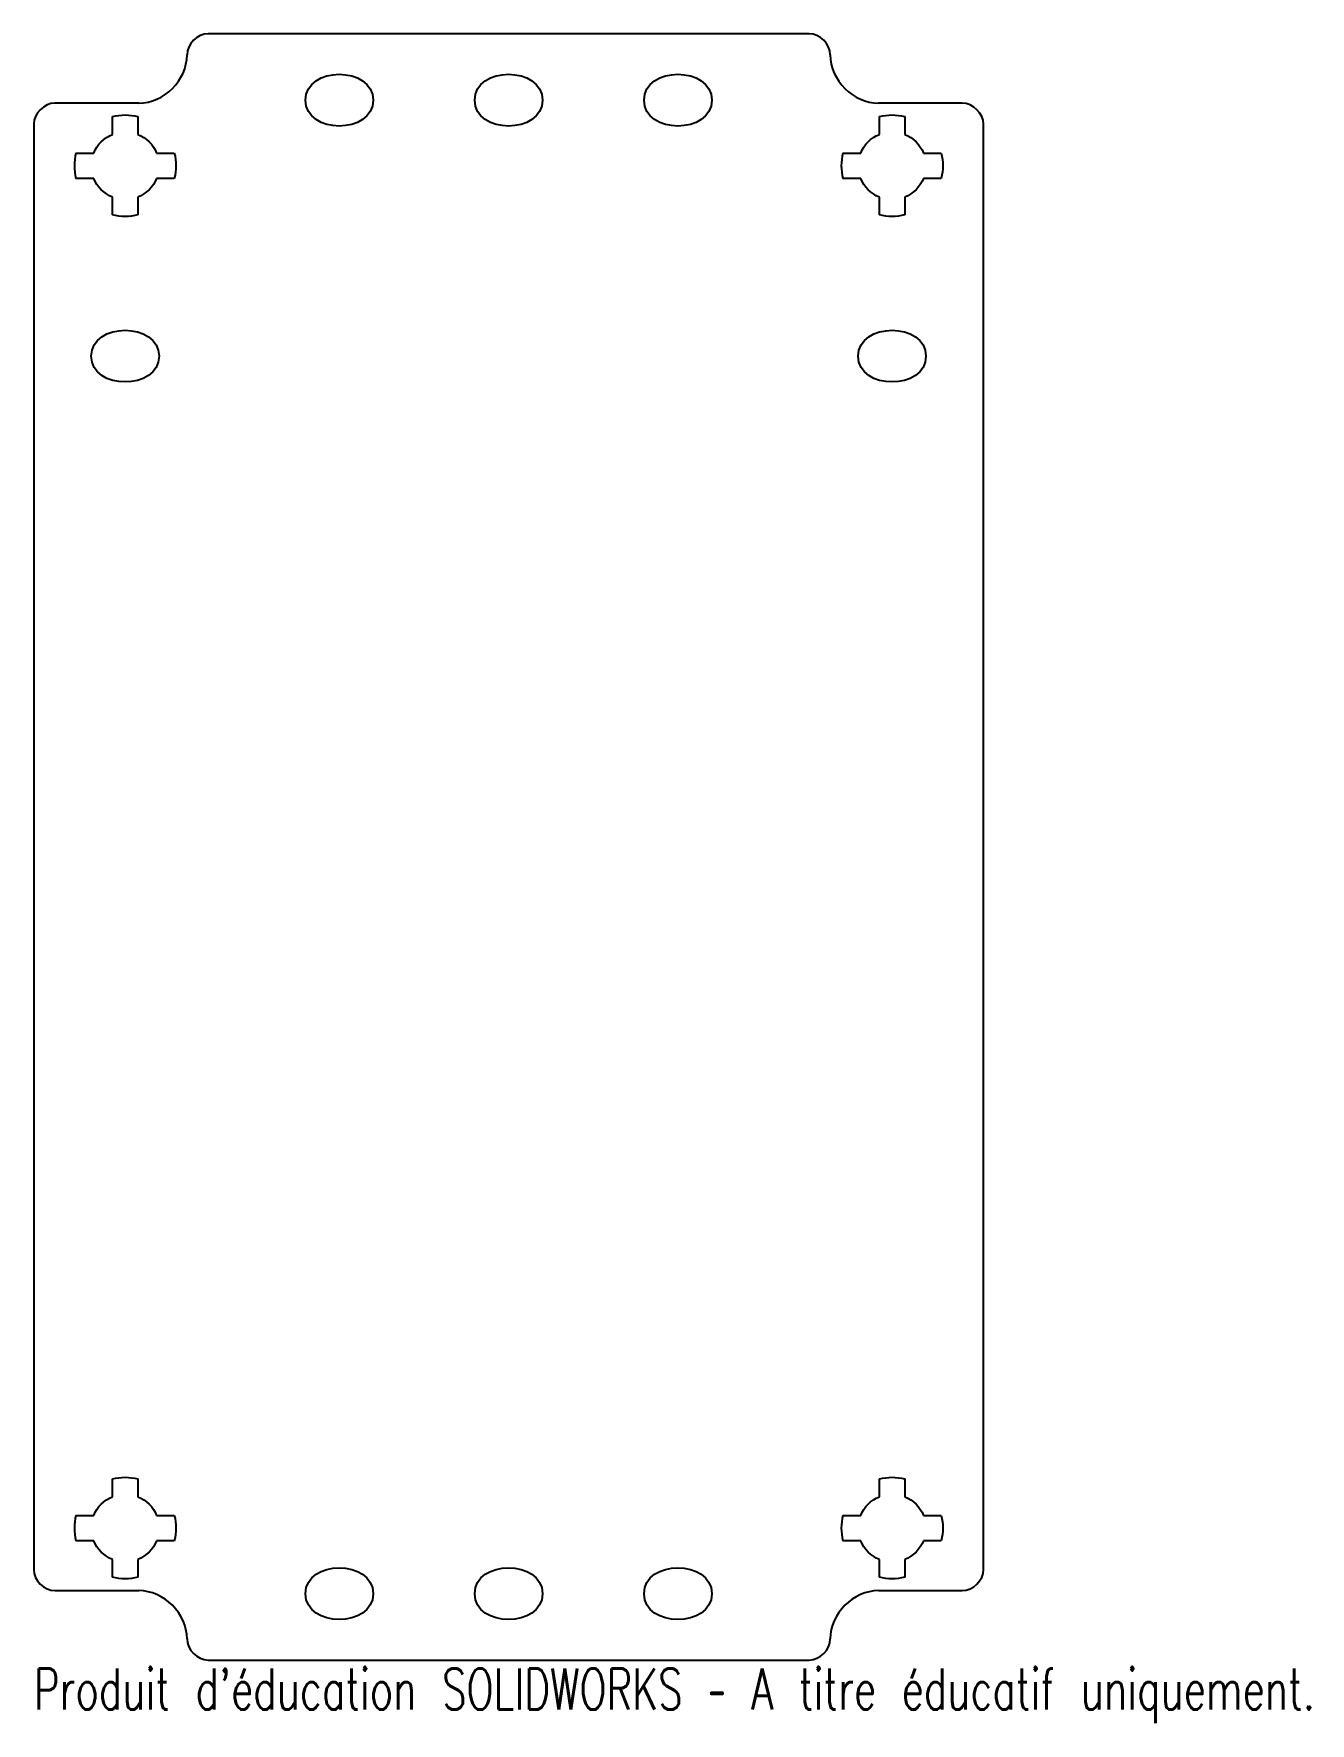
# Model space of a CAD drawing. Header units: millimetres. Extents: x -56 to 95, y -104 to 96.
import ezdxf

# ---------------------------------------------------------------- set-up
doc = ezdxf.new("R2010")
doc.units = ezdxf.units.MM
doc.styles.add('SLDTEXTSTYLE0', font='TXT', dxfattribs={"width": 0.7, "bigfont": 'bigfont'})

msp = doc.modelspace()

# ---------------------------------------------------------------- linework, layer by layer
at = {"color": 7, "linetype": 'Continuous', "lineweight": 25}
for points in [[(-35.5, 96.11), (-36.77, 96.1), (-37.99, 94.88), (-37.99, 93.61)], [(35.5, 96.11), (11.84, 96.11), (-11.83, 96.11), (-35.5, 96.11)], [(38, 93.61), (38, 94.88), (36.77, 96.1), (35.5, 96.11)], [(-43.7, 87.91), (-40.71, 87.91), (-37.99, 90.62), (-37.99, 93.61)], [(-24, 88.26), (-24, 92.33), (-16, 92.34), (-16, 88.26)], [(-4, 88.26), (-4, 92.33), (4, 92.34), (4, 88.26)], [(16, 88.26), (16, 92.33), (24, 92.34), (24, 88.26)], [(38, 93.61), (38, 90.62), (40.72, 87.91), (43.7, 87.91)], [(-53.6, 87.91), (-54.87, 87.9), (-56.09, 86.68), (-56.09, 85.41)], [(-43.7, 87.91), (-47, 87.91), (-50.3, 87.91), (-53.6, 87.91)], [(-16, 88.26), (-16, 84.19), (-24, 84.19), (-24, 88.26)], [(4, 88.26), (4, 84.19), (-4, 84.19), (-4, 88.26)], [(24, 88.26), (24, 84.19), (16, 84.19), (16, 88.26)], [(53.6, 87.91), (50.3, 87.91), (47, 87.91), (43.7, 87.91)], [(56.1, 85.41), (56.1, 86.68), (54.87, 87.9), (53.6, 87.91)], [(-46.8, 86.32), (-45.81, 86.58), (-44.78, 86.58), (-43.8, 86.32)], [(-46.8, 84.22), (-46.8, 84.92), (-46.8, 85.62), (-46.8, 86.32)], [(-43.8, 86.32), (-43.8, 85.62), (-43.8, 84.92), (-43.8, 84.22)], [(43.8, 86.32), (44.79, 86.58), (45.82, 86.58), (46.8, 86.32)], [(43.8, 84.22), (43.8, 84.92), (43.8, 85.62), (43.8, 86.32)], [(46.8, 86.32), (46.8, 85.62), (46.8, 84.92), (46.8, 84.22)], [(-56.09, 85.41), (-56.09, 28.48), (-56.09, -28.45), (-56.09, -85.39)], [(-49.01, 82.01), (-48.6, 83.02), (-47.8, 83.81), (-46.8, 84.22)], [(-43.8, 84.22), (-42.79, 83.81), (-42, 83.02), (-41.59, 82.01)], [(41.59, 82.01), (42, 83.02), (42.8, 83.81), (43.8, 84.22)], [(46.8, 84.22), (47.81, 83.81), (48.6, 83.02), (49.01, 82.01)], [(56.1, -85.39), (56.1, -28.45), (56.1, 28.48), (56.1, 85.41)], [(-51.11, 82.01), (-51.23, 81.52), (-51.3, 81.02), (-51.3, 80.51)], [(-51.11, 82.01), (-50.41, 82.01), (-49.71, 82.01), (-49.01, 82.01)], [(-41.59, 82.01), (-40.89, 82.01), (-40.19, 82.01), (-39.49, 82.01)], [(-39.49, 82.01), (-39.23, 81.03), (-39.23, 80), (-39.49, 79.01)], [(39.49, 82.01), (39.37, 81.52), (39.3, 81.02), (39.3, 80.51)], [(39.49, 82.01), (40.19, 82.01), (40.89, 82.01), (41.59, 82.01)], [(49.01, 82.01), (49.71, 82.01), (50.41, 82.01), (51.11, 82.01)], [(51.11, 82.01), (51.37, 81.03), (51.37, 80), (51.11, 79.01)], [(-51.3, 80.51), (-51.3, 80.01), (-51.23, 79.5), (-51.11, 79.01)], [(39.3, 80.51), (39.3, 80.01), (39.37, 79.5), (39.49, 79.01)], [(-49.01, 79.01), (-49.71, 79.01), (-50.41, 79.01), (-51.11, 79.01)], [(-46.8, 76.8), (-47.8, 77.21), (-48.6, 78.01), (-49.01, 79.01)], [(-41.59, 79.01), (-42, 78.01), (-42.79, 77.21), (-43.8, 76.8)], [(-39.49, 79.01), (-40.19, 79.01), (-40.89, 79.01), (-41.59, 79.01)], [(41.59, 79.01), (40.89, 79.01), (40.19, 79.01), (39.49, 79.01)], [(43.8, 76.8), (42.8, 77.21), (42, 78.01), (41.59, 79.01)], [(49.01, 79.01), (48.6, 78.01), (47.81, 77.21), (46.8, 76.8)], [(51.11, 79.01), (50.41, 79.01), (49.71, 79.01), (49.01, 79.01)], [(-46.8, 74.7), (-46.8, 75.4), (-46.8, 76.1), (-46.8, 76.8)], [(-43.8, 76.8), (-43.8, 76.1), (-43.8, 75.4), (-43.8, 74.7)], [(43.8, 74.7), (43.8, 75.4), (43.8, 76.1), (43.8, 76.8)], [(46.8, 76.8), (46.8, 76.1), (46.8, 75.4), (46.8, 74.7)], [(-43.8, 74.7), (-44.78, 74.45), (-45.81, 74.45), (-46.8, 74.7)], [(46.8, 74.7), (45.82, 74.45), (44.79, 74.45), (43.8, 74.7)], [(-49.3, 58.01), (-49.3, 62.08), (-41.3, 62.09), (-41.3, 58.01)], [(41.3, 58.01), (41.3, 62.08), (49.3, 62.09), (49.3, 58.01)], [(-41.3, 58.01), (-41.3, 53.94), (-49.3, 53.94), (-49.3, 58.01)], [(49.3, 58.01), (49.3, 53.94), (41.3, 53.94), (41.3, 58.01)], [(-46.8, -74.68), (-45.81, -74.42), (-44.78, -74.42), (-43.8, -74.68)], [(-46.8, -76.78), (-46.8, -76.08), (-46.8, -75.38), (-46.8, -74.68)], [(-43.8, -74.68), (-43.8, -75.38), (-43.8, -76.08), (-43.8, -76.78)], [(43.8, -74.68), (44.79, -74.42), (45.82, -74.42), (46.8, -74.68)], [(43.8, -76.78), (43.8, -76.08), (43.8, -75.38), (43.8, -74.68)], [(46.8, -74.68), (46.8, -75.38), (46.8, -76.08), (46.8, -76.78)], [(-49.01, -78.99), (-48.6, -77.98), (-47.8, -77.19), (-46.8, -76.78)], [(-43.8, -76.78), (-42.79, -77.19), (-42, -77.98), (-41.59, -78.99)], [(41.59, -78.99), (42, -77.98), (42.8, -77.19), (43.8, -76.78)], [(46.8, -76.78), (47.81, -77.19), (48.6, -77.98), (49.01, -78.99)], [(-51.11, -78.99), (-51.23, -79.48), (-51.3, -79.98), (-51.3, -80.49)], [(-51.11, -78.99), (-50.41, -78.99), (-49.71, -78.99), (-49.01, -78.99)], [(-41.59, -78.99), (-40.89, -78.99), (-40.19, -78.99), (-39.49, -78.99)], [(-39.49, -78.99), (-39.23, -79.97), (-39.23, -81), (-39.49, -81.99)], [(39.49, -78.99), (39.37, -79.48), (39.3, -79.98), (39.3, -80.49)], [(39.49, -78.99), (40.19, -78.99), (40.89, -78.99), (41.59, -78.99)], [(49.01, -78.99), (49.71, -78.99), (50.41, -78.99), (51.11, -78.99)], [(51.11, -78.99), (51.37, -79.97), (51.37, -81), (51.11, -81.99)], [(-51.3, -80.49), (-51.3, -80.99), (-51.23, -81.5), (-51.11, -81.99)], [(39.3, -80.49), (39.3, -80.99), (39.37, -81.5), (39.49, -81.99)], [(-49.01, -81.99), (-49.71, -81.99), (-50.41, -81.99), (-51.11, -81.99)], [(-46.8, -84.2), (-47.8, -83.79), (-48.6, -82.99), (-49.01, -81.99)], [(-41.59, -81.99), (-42, -82.99), (-42.79, -83.79), (-43.8, -84.2)], [(-39.49, -81.99), (-40.19, -81.99), (-40.89, -81.99), (-41.59, -81.99)], [(41.59, -81.99), (40.89, -81.99), (40.19, -81.99), (39.49, -81.99)], [(43.8, -84.2), (42.8, -83.79), (42, -82.99), (41.59, -81.99)], [(49.01, -81.99), (48.6, -82.99), (47.81, -83.79), (46.8, -84.2)], [(51.11, -81.99), (50.41, -81.99), (49.71, -81.99), (49.01, -81.99)], [(-56.09, -85.39), (-56.09, -86.66), (-54.87, -87.88), (-53.6, -87.88)], [(-46.8, -86.3), (-46.8, -85.6), (-46.8, -84.9), (-46.8, -84.2)], [(-43.8, -84.2), (-43.8, -84.9), (-43.8, -85.6), (-43.8, -86.3)], [(-24, -88.24), (-24, -84.17), (-16, -84.16), (-16, -88.24)], [(-4, -88.24), (-4, -84.17), (4, -84.16), (4, -88.24)], [(16, -88.24), (16, -84.17), (24, -84.16), (24, -88.24)], [(43.8, -86.3), (43.8, -85.6), (43.8, -84.9), (43.8, -84.2)], [(46.8, -84.2), (46.8, -84.9), (46.8, -85.6), (46.8, -86.3)], [(53.6, -87.88), (54.87, -87.88), (56.1, -86.66), (56.1, -85.39)], [(-43.8, -86.3), (-44.78, -86.55), (-45.81, -86.55), (-46.8, -86.3)], [(46.8, -86.3), (45.82, -86.55), (44.79, -86.55), (43.8, -86.3)], [(-53.6, -87.88), (-50.3, -87.88), (-47, -87.88), (-43.7, -87.88)], [(-37.99, -93.59), (-37.99, -90.6), (-40.71, -87.88), (-43.7, -87.88)], [(-16, -88.24), (-16, -92.31), (-24, -92.31), (-24, -88.24)], [(4, -88.24), (4, -92.31), (-4, -92.31), (-4, -88.24)], [(24, -88.24), (24, -92.31), (16, -92.31), (16, -88.24)], [(43.7, -87.88), (40.72, -87.88), (38, -90.6), (38, -93.59)], [(43.7, -87.88), (47, -87.88), (50.3, -87.88), (53.6, -87.88)], [(-37.99, -93.59), (-37.99, -94.86), (-36.77, -96.08), (-35.5, -96.08)], [(35.5, -96.08), (36.77, -96.08), (38, -94.86), (38, -93.59)], [(-35.5, -96.08), (-11.83, -96.08), (11.84, -96.08), (35.5, -96.08)]]:
    msp.add_open_spline(points, degree=3, dxfattribs=at)

# ---------------------------------------------------------------- texts
at = {"color": 7, "linetype": 'Continuous', "insert": (-56.09, -97.1), "char_height": 4.8336, "attachment_point": 1, "style": 'SLDTEXTSTYLE0'}
msp.add_mtext("Produit d'éducation SOLIDWORKS – A titre éducatif uniquement.", dxfattribs=at)

doc.saveas('drawing.dxf')
